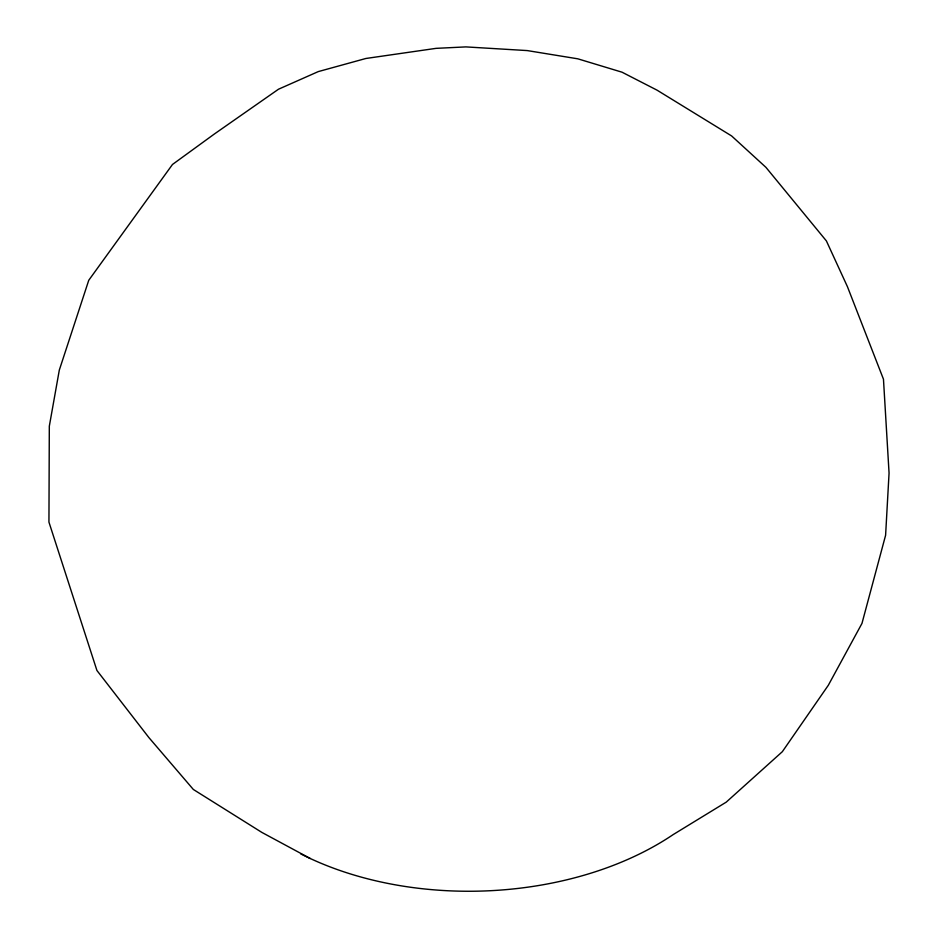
<?xml version="1.0" encoding="UTF-8"?>
<svg xmlns="http://www.w3.org/2000/svg" width="938" height="938" viewBox="0 0 938 938"><rect width="100%" height="100%" fill="white"/><g stroke="black" fill="none" stroke-linecap="round" stroke-linejoin="round"><path stroke-width="1.41" d="M310.244 858.493L261.854 832.405L193.345 789.468L148.907 737.596L96.931 670.494L48.94 522.103L49.315 426.215L59.317 370.053L88.747 280.286L172.475 164.478L214.45 133.946L278.504 89.216L318.287 71.593L365.867 58.484L436.064 48.354L465.893 46.9L527.273 50.582L577.831 58.824L622.023 72.191L657.057 90.165L731.617 135.951L765.924 167.339L826.401 240.937L847.413 286.629L883.467 379.21L889.06 473.069L885.601 535.27L861.963 623.43L828.301 685.303L782.339 751.69L726.211 802.154L673.097 834.644A275.233 175.945 -1.6 0 1 300.723 853.861"/></g></svg>
